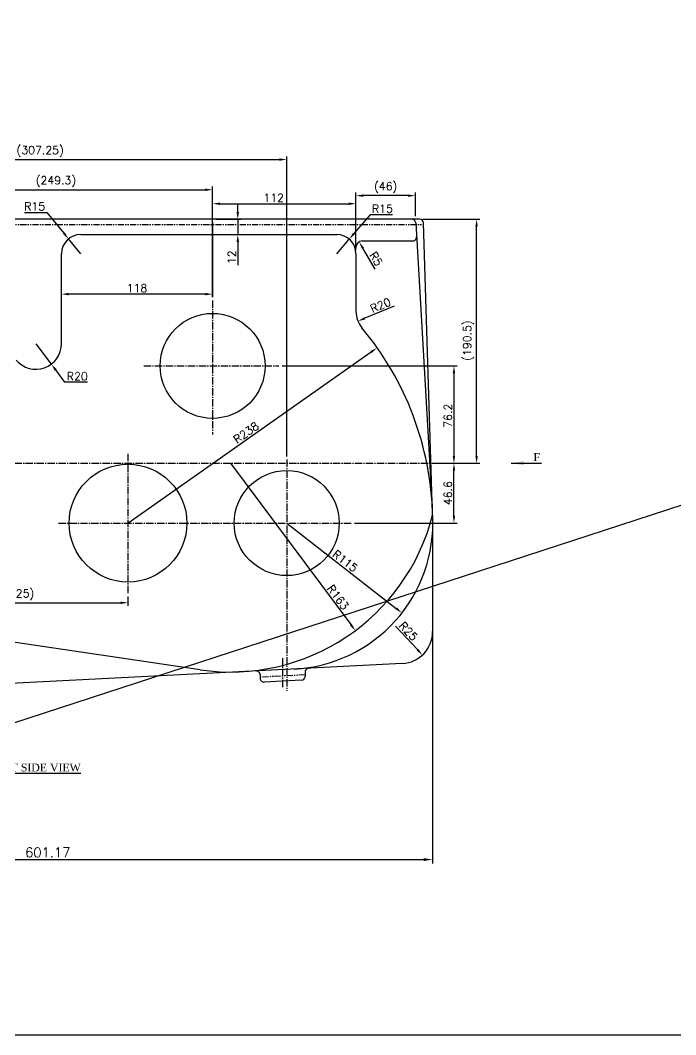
# Model space of a CAD drawing. Header units: millimetres. Extents: x -3508 to 12243, y -3609 to 4092.
# Drawn here: x 3418 to 3930, y 2347 to 3138 of the extents above; entities that cross this region are included whole.
import ezdxf

# ---------------------------------------------------------------- set-up
doc = ezdxf.new("R2010")
doc.units = ezdxf.units.MM
doc.header["$LTSCALE"] = 0.3
doc.header["$PDSIZE"] = -50
doc.linetypes.add('CENTER2', pattern=[28.575, 19.05, -3.175, 3.175, -3.175])
doc.linetypes.add('PHANTOM2', pattern=[31.75, 15.875, -3.175, 3.175, -3.175, 3.175, -3.175])
doc.layers.add('AM_5', color=3, linetype='Continuous', lineweight=25)
doc.layers.add('center', color=1, linetype='CENTER2')
doc.layers.add('CHAIN ...', color=8, linetype='PHANTOM2')
doc.styles.add('ROMANTIC', font='romantic.ttf')
doc.styles.add('rs', font='romans.shx')
doc.styles.get("Standard").update_dxf_attribs({"font": 'romans.shx', "width": 1.2})
doc.dimstyles.new('ISO-25', dxfattribs={"dimscale": 2.5, "dimtxt": 2.5, "dimasz": 2.5, "dimexe": 0.7, "dimexo": 0.625, "dimtad": 1, "dimdec": 3, "dimlfac": -1, "dimzin": 9, "dimdsep": 46, "dimtxsty": 'Standard', "dimcen": 2.5, "dimclrd": 1, "dimclre": 1, "dimclrt": 7, "dimazin": 0, "dimtfac": 0.65, "dimtdec": 3, "dimtmove": 0, "dimatfit": 3, "dimfxl": 0, "dimtolj": 1, "dimarcsym": 0})
doc.dimstyles.new('sarab', dxfattribs={"dimscale": 3, "dimtxt": 2.5, "dimasz": 2.3, "dimexe": 1, "dimexo": 1, "dimtad": 1, "dimdec": 3, "dimdsep": 46, "dimtxsty": 'rs', "dimcen": 0, "dimclrd": 1, "dimclre": 1, "dimclrt": 7, "dimadec": 3, "dimazin": 2, "dimtfac": 1, "dimtdec": 3, "dimtmove": 0, "dimatfit": 3, "dimfxl": 0, "dimarcsym": 0})
doc.dimstyles.new('sarab$0', dxfattribs={"dimscale": 3, "dimtxt": 2.5, "dimasz": 2.3, "dimexe": 1, "dimexo": 1, "dimtad": 1, "dimdec": 3, "dimdsep": 46, "dimtxsty": 'rs', "dimcen": 0, "dimclrd": 1, "dimclre": 1, "dimclrt": 7, "dimadec": 3, "dimazin": 2, "dimtfac": 1, "dimtdec": 3, "dimtmove": 0, "dimatfit": 3, "dimfxl": 0, "dimarcsym": 0})

# ---------------------------------------------------------------- blocks, each defined once
blk = doc.blocks.new('*D782')
at = {"color": 1, "lineweight": -2, "transparency": 16777216}
for p, q in [((3318.83, 2987.26), (3318.83, 3032.27)), ((3324.58, 3029.77), (3620.33, 3029.77)), ((3626.08, 2798.07), (3626.08, 3032.27))]:
    blk.add_line(p, q, dxfattribs=at)
at = {"color": 1, "transparency": 16777216}
for points in [[(3324.58, 3030.73), (3324.58, 3028.81), (3318.83, 3029.77)], [(3620.33, 3030.73), (3620.33, 3028.81), (3626.08, 3029.77)]]:
    blk.add_solid(points, dxfattribs=at)
at = {"layer": 'Defpoints', "color": 0, "transparency": 16777216}
for p in [(3626.08, 3029.77), (3318.83, 2984.76), (3626.08, 2795.57)]:
    blk.add_point(p, dxfattribs=at)
at = {"color": 7, "transparency": 16777216, "insert": (3433.49, 3036.1), "char_height": 6.25, "attachment_point": 5, "style": 'rs'}
blk.add_mtext('(307.25)', dxfattribs=at)
blk = doc.blocks.new('*D809')
at = {"color": 1, "lineweight": -2, "transparency": 16777216}
for p, q in [((3680.13, 2958.7), (3680.13, 3004.08)), ((3720.84, 3001.58), (3685.88, 3001.58)), ((3726.59, 2985.7), (3726.59, 3004.08))]:
    blk.add_line(p, q, dxfattribs=at)
at = {"color": 1, "transparency": 16777216}
for points in [[(3685.88, 3002.53), (3685.88, 3000.62), (3680.13, 3001.58)], [(3720.84, 3002.53), (3720.84, 3000.62), (3726.59, 3001.58)]]:
    blk.add_solid(points, dxfattribs=at)
at = {"layer": 'Defpoints', "color": 0, "transparency": 16777216}
for p in [(3680.13, 3001.58), (3726.59, 2983.2), (3680.13, 2956.2)]:
    blk.add_point(p, dxfattribs=at)
at = {"color": 7, "transparency": 16777216, "insert": (3703.36, 3007.9), "char_height": 6.25, "attachment_point": 5, "style": 'rs'}
blk.add_mtext('(46)', dxfattribs=at)
blk = doc.blocks.new('*D438')
at = {"color": 1, "lineweight": -2, "transparency": 16777216}
for p, q in [((3568.13, 2980.7), (3568.13, 2922.21)), ((3450.12, 2917.83), (3450.12, 2927.21)), ((3562.38, 2924.71), (3455.87, 2924.71))]:
    blk.add_line(p, q, dxfattribs=at)
at = {"color": 1, "transparency": 16777216}
for points in [[(3455.87, 2925.67), (3455.87, 2923.75), (3450.12, 2924.71)], [(3562.38, 2925.67), (3562.38, 2923.75), (3568.13, 2924.71)]]:
    blk.add_solid(points, dxfattribs=at)
at = {"layer": 'Defpoints', "color": 0, "transparency": 16777216}
for p in [(3568.13, 2983.2), (3450.12, 2924.71), (3450.12, 2915.33)]:
    blk.add_point(p, dxfattribs=at)
at = {"color": 7, "transparency": 16777216, "insert": (3509.12, 2929.4), "char_height": 6.25, "attachment_point": 5, "style": 'rs'}
blk.add_mtext('118', dxfattribs=at)
blk = doc.blocks.new('*D812')
at = {"color": 1, "lineweight": -2, "transparency": 16777216}
blk.add_line((3502.08, 2745.95), (3692.05, 2879.56), dxfattribs=at)
at = {"color": 1, "transparency": 16777216}
blk.add_solid([(3691.5, 2880.34), (3692.6, 2878.77), (3696.75, 2882.86)], dxfattribs=at)
at = {"layer": 'Defpoints', "color": 0, "transparency": 16777216}
for p in [(3696.75, 2882.86), (3502.08, 2745.95)]:
    blk.add_point(p, dxfattribs=at)
at = {"color": 7, "transparency": 16777216, "insert": (3594.37, 2816.59), "char_height": 6.25, "attachment_point": 5, "rotation": 35.11904, "style": 'rs'}
blk.add_mtext('R238', dxfattribs=at)
blk = doc.blocks.new('*D813')
at = {"color": 1, "lineweight": -2, "transparency": 16777216}
blk.add_line((3626.08, 2745.95), (3711.53, 2679.35), dxfattribs=at)
at = {"color": 1, "transparency": 16777216}
blk.add_solid([(3712.12, 2680.11), (3710.94, 2678.6), (3716.07, 2675.82)], dxfattribs=at)
at = {"layer": 'Defpoints', "color": 0, "transparency": 16777216}
for p in [(3626.08, 2745.95), (3716.07, 2675.82)]:
    blk.add_point(p, dxfattribs=at)
at = {"color": 7, "transparency": 16777216, "insert": (3671.69, 2716.35), "char_height": 6.25, "attachment_point": 5, "rotation": 322.06993, "style": 'rs'}
blk.add_mtext('R115', dxfattribs=at)
blk = doc.blocks.new('*D814')
at = {"color": 1, "lineweight": -2, "transparency": 16777216}
for p, q in [((3318.83, 2980.7), (3318.83, 2681.24)), ((3502.08, 2688.59), (3502.08, 2681.24)), ((3324.58, 2683.74), (3496.33, 2683.74))]:
    blk.add_line(p, q, dxfattribs=at)
at = {"color": 1, "transparency": 16777216}
for points in [[(3324.58, 2684.69), (3324.58, 2682.78), (3318.83, 2683.74)], [(3496.33, 2684.69), (3496.33, 2682.78), (3502.08, 2683.74)]]:
    blk.add_solid(points, dxfattribs=at)
at = {"layer": 'Defpoints', "color": 0, "transparency": 16777216}
for p in [(3318.83, 2983.2), (3502.08, 2691.09), (3502.08, 2683.74)]:
    blk.add_point(p, dxfattribs=at)
at = {"color": 7, "transparency": 16777216, "insert": (3410.45, 2690.06), "char_height": 6.25, "attachment_point": 5, "style": 'rs'}
blk.add_mtext('(183.25)', dxfattribs=at)
blk = doc.blocks.new('*D815')
at = {"color": 1, "lineweight": -2, "transparency": 16777216}
for p, q in [((3318.83, 2985.7), (3318.83, 3008.7)), ((3324.58, 3006.2), (3562.38, 3006.2)), ((3568.13, 2922.35), (3568.13, 3008.7))]:
    blk.add_line(p, q, dxfattribs=at)
at = {"color": 1, "transparency": 16777216}
for points in [[(3324.58, 3007.16), (3324.58, 3005.24), (3318.83, 3006.2)], [(3562.38, 3007.16), (3562.38, 3005.24), (3568.13, 3006.2)]]:
    blk.add_solid(points, dxfattribs=at)
at = {"layer": 'Defpoints', "color": 0, "transparency": 16777216}
for p in [(3568.13, 3006.2), (3318.83, 2983.2), (3568.13, 2919.85)]:
    blk.add_point(p, dxfattribs=at)
at = {"color": 7, "transparency": 16777216, "insert": (3445.78, 3012.52), "char_height": 6.25, "attachment_point": 5, "style": 'rs'}
blk.add_mtext('(249.3)', dxfattribs=at)
blk = doc.blocks.new('*D816')
at = {"color": 1, "lineweight": -2, "transparency": 16777216}
for p, q in [((3749.13, 2792.7), (3759.16, 2792.7)), ((3756.66, 2751.7), (3756.66, 2786.95)), ((3678.86, 2745.95), (3759.16, 2745.95))]:
    blk.add_line(p, q, dxfattribs=at)
at = {"color": 1, "transparency": 16777216}
for points in [[(3755.7, 2786.95), (3757.61, 2786.95), (3756.66, 2792.7)], [(3755.7, 2751.7), (3757.61, 2751.7), (3756.66, 2745.95)]]:
    blk.add_solid(points, dxfattribs=at)
at = {"layer": 'Defpoints', "color": 0, "transparency": 16777216}
for p in [(3746.63, 2792.7), (3756.66, 2792.7), (3676.36, 2745.95)]:
    blk.add_point(p, dxfattribs=at)
at = {"color": 7, "transparency": 16777216, "insert": (3751.97, 2769.32), "char_height": 6.25, "attachment_point": 5, "rotation": 90, "style": 'rs'}
blk.add_mtext('46.6', dxfattribs=at)
blk = doc.blocks.new('*D817')
at = {"color": 1, "lineweight": -2, "transparency": 16777216}
for p, q in [((3622.48, 2868.7), (3759.16, 2868.7)), ((3756.66, 2862.95), (3756.66, 2798.45)), ((3749.13, 2792.7), (3759.16, 2792.7))]:
    blk.add_line(p, q, dxfattribs=at)
at = {"color": 1, "transparency": 16777216}
for points in [[(3755.7, 2862.95), (3757.61, 2862.95), (3756.66, 2868.7)], [(3755.7, 2798.45), (3757.61, 2798.45), (3756.66, 2792.7)]]:
    blk.add_solid(points, dxfattribs=at)
at = {"layer": 'Defpoints', "color": 0, "transparency": 16777216}
for p in [(3619.98, 2868.7), (3746.63, 2792.7), (3756.66, 2792.7)]:
    blk.add_point(p, dxfattribs=at)
at = {"color": 7, "transparency": 16777216, "insert": (3751.97, 2829.77), "char_height": 6.25, "attachment_point": 5, "rotation": 90, "style": 'rs'}
blk.add_mtext('76.2', dxfattribs=at)
blk = doc.blocks.new('*D818')
at = {"color": 1, "lineweight": -2, "transparency": 16777216}
for p, q in [((3732.29, 2983.2), (3776.86, 2983.2)), ((3774.36, 2798.45), (3774.36, 2977.45)), ((3741.22, 2792.7), (3776.86, 2792.7))]:
    blk.add_line(p, q, dxfattribs=at)
at = {"color": 1, "transparency": 16777216}
for points in [[(3773.4, 2977.45), (3775.32, 2977.45), (3774.36, 2983.2)], [(3773.4, 2798.45), (3775.32, 2798.45), (3774.36, 2792.7)]]:
    blk.add_solid(points, dxfattribs=at)
at = {"layer": 'Defpoints', "color": 0, "transparency": 16777216}
for p in [(3729.79, 2983.2), (3774.36, 2983.2), (3738.72, 2792.7)]:
    blk.add_point(p, dxfattribs=at)
at = {"color": 7, "transparency": 16777216, "insert": (3768.03, 2888.46), "char_height": 6.25, "attachment_point": 5, "rotation": 90, "style": 'rs'}
blk.add_mtext('(190.5)', dxfattribs=at)
blk = doc.blocks.new('*D497')
at = {"color": 1, "lineweight": -2, "transparency": 16777216}
blk.add_line((3582.13, 2792.7), (3676.15, 2666.66), dxfattribs=at)
at = {"color": 1, "transparency": 16777216}
blk.add_solid([(3676.92, 2667.23), (3675.39, 2666.08), (3679.59, 2662.05)], dxfattribs=at)
at = {"layer": 'Defpoints', "color": 0, "transparency": 16777216}
for p in [(3582.13, 2792.7), (3679.59, 2662.05)]:
    blk.add_point(p, dxfattribs=at)
at = {"color": 7, "transparency": 16777216, "insert": (3666.07, 2688.01), "char_height": 6.25, "attachment_point": 5, "rotation": 306.72249, "style": 'rs'}
blk.add_mtext('R163', dxfattribs=at)
blk = doc.blocks.new('*D385')
at = {"color": 1, "lineweight": -2, "transparency": 16777216}
for p, q in [((3587.82, 2988.95), (3587.82, 2994.7)), ((3570.63, 2983.2), (3590.32, 2983.2)), ((3587.82, 2983.2), (3587.82, 2971.2)), ((3570.63, 2971.2), (3590.32, 2971.2)), ((3587.82, 2965.45), (3587.82, 2947.35))]:
    blk.add_line(p, q, dxfattribs=at)
at = {"color": 1, "transparency": 16777216}
for points in [[(3586.86, 2988.95), (3588.78, 2988.95), (3587.82, 2983.2)], [(3586.86, 2965.45), (3588.78, 2965.45), (3587.82, 2971.2)]]:
    blk.add_solid(points, dxfattribs=at)
at = {"layer": 'Defpoints', "color": 0, "transparency": 16777216}
for p in [(3568.13, 2983.2), (3568.13, 2971.2), (3587.82, 2971.2)]:
    blk.add_point(p, dxfattribs=at)
at = {"color": 7, "transparency": 16777216, "insert": (3583.13, 2953.52), "char_height": 6.25, "attachment_point": 5, "rotation": 90, "style": 'rs'}
blk.add_mtext('12', dxfattribs=at)
blk = doc.blocks.new('*D606')
at = {"color": 1, "lineweight": -2, "transparency": 16777216}
blk.add_line((3695.06, 2944.13), (3685.5, 2960.55), dxfattribs=at)
at = {"color": 1, "transparency": 16777216}
blk.add_solid([(3686.33, 2961.03), (3684.68, 2960.07), (3682.61, 2965.52)], dxfattribs=at)
at = {"layer": 'Defpoints', "color": 0, "transparency": 16777216}
for p in [(3682.61, 2965.52), (3685.13, 2961.2)]:
    blk.add_point(p, dxfattribs=at)
at = {"color": 7, "transparency": 16777216, "insert": (3695.78, 2952.22), "char_height": 6.25, "attachment_point": 5, "rotation": 300.20179, "style": 'rs'}
blk.add_mtext('R5', dxfattribs=at)
blk = doc.blocks.new('*D399')
at = {"color": 1, "lineweight": -2, "transparency": 16777216}
for p, q in [((3568.13, 2985.7), (3568.13, 2997.79)), ((3573.88, 2995.29), (3674.38, 2995.29)), ((3680.13, 2985.7), (3680.13, 2997.79))]:
    blk.add_line(p, q, dxfattribs=at)
at = {"color": 1, "transparency": 16777216}
for points in [[(3573.88, 2996.25), (3573.88, 2994.33), (3568.13, 2995.29)], [(3674.38, 2996.25), (3674.38, 2994.33), (3680.13, 2995.29)]]:
    blk.add_solid(points, dxfattribs=at)
at = {"layer": 'Defpoints', "color": 0, "transparency": 16777216}
for p in [(3680.13, 2995.29), (3568.13, 2983.2), (3680.13, 2983.2)]:
    blk.add_point(p, dxfattribs=at)
at = {"color": 7, "transparency": 16777216, "insert": (3615.89, 2999.98), "char_height": 6.25, "attachment_point": 5, "style": 'rs'}
blk.add_mtext('112', dxfattribs=at)
blk = doc.blocks.new('*D615')
at = {"color": 1, "lineweight": -2, "transparency": 16777216}
blk.add_line((3711.12, 2665.41), (3728.11, 2647.15), dxfattribs=at)
at = {"color": 1, "transparency": 16777216}
blk.add_solid([(3728.81, 2647.8), (3727.41, 2646.49), (3732.03, 2642.94)], dxfattribs=at)
at = {"layer": 'Defpoints', "color": 0, "transparency": 16777216}
for p in [(3715, 2661.24), (3732.03, 2642.94)]:
    blk.add_point(p, dxfattribs=at)
at = {"color": 7, "transparency": 16777216, "insert": (3721.09, 2661.57), "char_height": 6.25, "attachment_point": 5, "rotation": 312.93817, "style": 'rs'}
blk.add_mtext('R25', dxfattribs=at)
blk = doc.blocks.new('*D626')
at = {"color": 1, "lineweight": -2, "transparency": 16777216}
blk.add_line((3710, 2915.41), (3686.97, 2905.82), dxfattribs=at)
at = {"color": 1, "transparency": 16777216}
blk.add_solid([(3686.6, 2906.7), (3687.34, 2904.93), (3681.67, 2903.61)], dxfattribs=at)
at = {"layer": 'Defpoints', "color": 0, "transparency": 16777216}
for p in [(3700.13, 2911.3), (3681.67, 2903.61)]:
    blk.add_point(p, dxfattribs=at)
at = {"color": 7, "transparency": 16777216, "insert": (3699.34, 2916.05), "char_height": 6.25, "attachment_point": 5, "rotation": 22.61789, "style": 'rs'}
blk.add_mtext('R20', dxfattribs=at)
blk = doc.blocks.new('*D595')
at = {"color": 1, "lineweight": -2, "transparency": 16777216}
for p, q in [((3691.16, 2986.73), (3678.59, 2971.99)), ((3708.79, 2986.73), (3691.16, 2986.73)), ((3665.13, 2956.2), (3674.86, 2967.61))]:
    blk.add_line(p, q, dxfattribs=at)
at = {"color": 1, "transparency": 16777216}
blk.add_solid([(3677.86, 2972.61), (3679.32, 2971.37), (3674.86, 2967.61)], dxfattribs=at)
at = {"layer": 'Defpoints', "color": 0, "transparency": 16777216}
for p in [(3674.86, 2967.61), (3665.13, 2956.2)]:
    blk.add_point(p, dxfattribs=at)
at = {"color": 7, "transparency": 16777216, "insert": (3700.76, 2991.42), "char_height": 6.25, "attachment_point": 5, "style": 'rs'}
blk.add_mtext('R15', dxfattribs=at)
blk = doc.blocks.new('_DatumFilled')
at = {"color": 0, "linetype": 'ByBlock'}
blk.add_solid([(0, 0.58), (-1, 0), (0, -0.58)], dxfattribs=at)
blk = doc.blocks.new('*D596')
at = {"color": 1, "lineweight": -2, "transparency": 16777216}
for p, q in [((3421.14, 2988.53), (3438.77, 2988.53)), ((3438.77, 2988.53), (3452.01, 2972.28)), ((3465.12, 2956.2), (3455.64, 2967.83))]:
    blk.add_line(p, q, dxfattribs=at)
at = {"color": 1, "transparency": 16777216}
blk.add_solid([(3452.75, 2972.89), (3451.27, 2971.68), (3455.64, 2967.83)], dxfattribs=at)
at = {"layer": 'Defpoints', "color": 0, "transparency": 16777216}
for p in [(3455.64, 2967.83), (3465.12, 2956.2)]:
    blk.add_point(p, dxfattribs=at)
at = {"color": 7, "transparency": 16777216, "insert": (3429.17, 2993.22), "char_height": 6.25, "attachment_point": 5, "style": 'rs'}
blk.add_mtext('R15', dxfattribs=at)
blk = doc.blocks.new('*D597')
at = {"color": 1, "lineweight": -2, "transparency": 16777216}
for p, q in [((3430.12, 2886.03), (3442.17, 2870.07)), ((3452.86, 2855.9), (3445.63, 2865.48)), ((3470.5, 2855.9), (3452.86, 2855.9))]:
    blk.add_line(p, q, dxfattribs=at)
at = {"color": 1, "transparency": 16777216}
blk.add_solid([(3446.4, 2866.06), (3444.87, 2864.9), (3442.17, 2870.07)], dxfattribs=at)
at = {"layer": 'Defpoints', "color": 0, "transparency": 16777216}
for p in [(3430.12, 2886.03), (3442.17, 2870.07)]:
    blk.add_point(p, dxfattribs=at)
at = {"color": 7, "transparency": 16777216, "insert": (3462.46, 2860.59), "char_height": 6.25, "attachment_point": 5, "style": 'rs'}
blk.add_mtext('R20', dxfattribs=at)
blk = doc.blocks.new('*D843')
at = {"layer": 'AM_5', "color": 1, "lineweight": -2, "transparency": 16777216}
for p, q in [((3740, 2682.7), (3740, 2480.25)), ((3138.83, 2655.2), (3138.83, 2480.25)), ((3145.73, 2483.25), (3733.1, 2483.25))]:
    blk.add_line(p, q, dxfattribs=at)
at = {"layer": 'AM_5', "color": 1, "transparency": 16777216}
for points in [[(3145.73, 2484.4), (3145.73, 2482.1), (3138.83, 2483.25)], [(3733.1, 2484.4), (3733.1, 2482.1), (3740, 2483.25)]]:
    blk.add_solid(points, dxfattribs=at)
at = {"layer": 'Defpoints', "color": 0, "transparency": 16777216}
for p in [(3740, 2685.7), (3138.83, 2658.2), (3740, 2483.25)]:
    blk.add_point(p, dxfattribs=at)
at = {"layer": 'AM_5', "color": 7, "transparency": 16777216, "insert": (3439.41, 2488.88), "char_height": 7.5, "attachment_point": 5, "style": 'rs'}
blk.add_mtext('601.17', dxfattribs=at)

msp = doc.modelspace()

# ---------------------------------------------------------------- linework, layer by layer
for p, q in [((2666.3122, 2346.5266), (8019.6586, 4091.8082)), ((3729.7944, 2983.1982), (3173.4753, 2983.1982)), ((3726.7587, 2980.3735), (3739.7312, 2758.7828)), ((3739.9588, 2753.4632), (3732.7929, 2980.2929)), ((3465.1192, 2971.1982), (3665.1275, 2971.1982)), ((3685.1275, 2966.1982), (3724.4078, 2966.1982)), ((3450.1192, 2886.0323), (3450.1192, 2956.1982)), ((3680.1275, 2956.1982), (3680.1275, 2911.2969)), ((3739.9973, 2752.1257), (3739.9973, 2661.2383)), ((3558.3659, 2631.4394), (3300.6054, 2669.4206)), ((3716.2583, 2636.2701), (3318.8275, 2616.1982)), ((3640.3275, 2629.583), (3640.3275, 2626.2761)), ((3605.3275, 2627.5123), (3605.3275, 2624.8115)), ((3637.4788, 2623.2799), (3608.4788, 2621.8153)), ((2666.3122, 2346.5266), (8019.6586, 2346.5266))]:
    msp.add_line(p, q)
for centre, radius in [((3568.1275, 2868.6982), 41), ((3502.0775, 2745.9482), 46), ((3626.0775, 2745.9482), 41)]:
    msp.add_circle(centre, radius)
for centre, radius, start, end in [((3723.7638, 2980.1982), 3, 3.3504179, 90), ((3729.7944, 2980.1982), 3, 1.8094623, 90), ((3465.1192, 2956.1982), 15, 90, 180), ((3665.1275, 2956.1982), 15, 0, 90), ((3685.1275, 2961.1982), 5, 90, 180), ((3724.4078, 2969.1982), 3, 270, 3.3504179), ((3700.1275, 2911.2969), 20, 180, 219.8579548), ((3502.0775, 2745.9482), 238, 1.4873466, 39.8669777), ((3430.1192, 2886.0323), 20, 219.8674764, 0), ((3582.1275, 2792.6982), 163, 261.6177427, 345.586943), ((3626.0775, 2745.9482), 114.0872, 272.8912192, 3.1039588), ((3714.9973, 2661.2383), 25, 272.8912192, 0), ((3602.3275, 2627.5123), 3, 0, 92.8912192), ((3643.3275, 2629.583), 3, 92.8912192, 180), ((3608.3275, 2624.8115), 3, 180, 272.8912192), ((3637.3275, 2626.2761), 3, 272.8912192, 0)]:
    msp.add_arc(centre, radius, start, end)
at = {"layer": 'center'}
for p, q in [((3568.1275, 2919.8531), (3568.1275, 2815.0236)), ((3514.5064, 2868.6982), (3619.9813, 2868.6982)), ((3502.0775, 2799.9269), (3502.0775, 2691.0895)), ((3139.2134, 2792.6982), (3746.628, 2792.6982)), ((3626.0775, 2795.575), (3626.0775, 2615.0732)), ((3447.7134, 2745.9482), (3676.3642, 2745.9482)), ((3622.8275, 2640.6269), (3622.8275, 2617.4334))]:
    msp.add_line(p, q, dxfattribs=at)
at = {"layer": 'CHAIN ...'}
for p, q in [((3170.3275, 2979.1982), (3732.8275, 2979.1982)), ((3640.3275, 2627.4289), (3605.3275, 2625.6612))]:
    msp.add_line(p, q, dxfattribs=at)

# ---------------------------------------------------------------- texts
at = {"style": 'ROMANTIC'}
for s, p in [('F', (3818.7358, 2794.4711)), ('%%ULEFT SIDE VIEW', (3394.0679, 2552.0631))]:
    msp.add_text(s, height=6.1, dxfattribs=at).set_placement(p)

# ---------------------------------------------------------------- dimensions: what is measured, and where the dimension line sits
for base, p1, p2, text, picture, middle in [((3626.0775, 3029.7706), (3318.8275, 2984.7607), (3626.0775, 2795.575), '(<>)', '*D782', (3433.4926, 3029.7706)), ((3568.1275, 3006.197), (3318.8275, 2983.1982), (3568.1275, 2919.8531), '(<>)', '*D815', (3445.7807, 3006.197)), ((3680.1275, 3001.5766), (3726.5933, 2983.1982), (3680.1275, 2956.1982), '(46)', '*D809', (3703.3604, 3001.5766)), ((3502.0775, 2683.7354), (3318.8275, 2983.1982), (3502.0775, 2691.0895), '(<>)', '*D814', (3410.4525, 2683.7354))]:
    dim = msp.add_linear_dim(base=base, p1=p1, p2=p2, text=text, dimstyle='sarab', override={"dimscale": 2.5, "dimdec": 2, "dimadec": 2, "dimtdec": 2, "dimatfit": 0})
    dim.commit()
    dim.dimension.update_dxf_attribs({"geometry": picture, "text_midpoint": middle, "dimtype": 160})
for base, p2, override, picture, middle in [((3680.1275, 2995.2927), (3680.1275, 2983.1982), {"dimscale": 2.5, "dimdec": 2, "dimadec": 2, "dimtdec": 2}, '*D399', (3615.8947, 2995.2927)), ((3450.1192, 2924.7095), (3450.1192, 2915.3345), {"dimscale": 2.5, "dimdec": 0, "dimadec": 2, "dimtdec": 2, "dimatfit": 0}, '*D438', (3509.1234, 2924.7095))]:
    dim = msp.add_linear_dim(base=base, p1=(3568.1275, 2983.1982), p2=p2, dimstyle='sarab', override=override)
    dim.commit()
    dim.dimension.update_dxf_attribs({"geometry": picture, "text_midpoint": middle, "dimtype": 160})
for center, mpoint, override, picture, middle in [((3465.1192, 2956.1982), (3455.6428, 2967.8256), {"dimscale": 2.5, "dimtoh": 1, "dimdec": 2, "dimcen": 2.5, "dimadec": 1, "dimtdec": 2, "dimldrblk": 'DatumFilled'}, '*D596', (3429.1717, 2988.5284)), ((3665.1275, 2956.1982), (3674.859, 2967.613), {"dimscale": 2.5, "dimtoh": 1, "dimdec": 2, "dimcen": 2.5, "dimadec": 1, "dimtdec": 2, "dimldrblk": 'DatumFilled'}, '*D595', (3700.7576, 2986.7333)), ((3685.1275, 2961.1982), (3682.6123, 2965.5195), {"dimscale": 2.5, "dimdec": 2, "dimadec": 2, "dimtdec": 2, "dimtmove": 1}, '*D606', (3691.7285, 2949.8573)), ((3700.1275, 2911.2969), (3681.6657, 2903.6052), {"dimscale": 2.5, "dimdec": 2, "dimadec": 2, "dimtdec": 2}, '*D626', (3701.1413, 2911.7192)), ((3582.1275, 2792.6982), (3679.5917, 2662.047), {"dimscale": 2.5, "dimdec": 2, "dimadec": 2, "dimtdec": 2, "dimatfit": 0}, '*D497', (3662.3176, 2685.2029)), ((3714.9973, 2661.2383), (3732.0275, 2642.936), {"dimscale": 2.5, "dimdec": 2, "dimcen": 2.5, "dimadec": 2, "dimtdec": 2}, '*D615', (3717.6553, 2658.3818))]:
    dim = msp.add_radius_dim(center=center, mpoint=mpoint, dimstyle='sarab', override=override)
    dim.commit()
    dim.dimension.update_dxf_attribs({"geometry": picture, "text_midpoint": middle, "dimtype": 164})
dim = msp.add_linear_dim(base=(3587.8175, 2971.1982), p1=(3568.1275, 2983.1982), p2=(3568.1275, 2971.1982), angle=90, dimstyle='sarab', override={"dimscale": 2.5, "dimdec": 2, "dimadec": 2, "dimtdec": 2, "dimatfit": 0})
dim.commit()
dim.dimension.update_dxf_attribs({"geometry": '*D385', "text_midpoint": (3583.13, 2953.5226)})
for base, p1, p2, text, picture, middle in [((3774.3578, 2983.1982), (3738.7193, 2792.6982), (3729.7944, 2983.1982), '(<>)', '*D818', (3774.3578, 2888.4623)), ((3756.6563, 2792.6982), (3619.9813, 2868.6982), (3746.628, 2792.6982), '76.2', '*D817', (3756.6563, 2829.7733))]:
    dim = msp.add_linear_dim(base=base, p1=p1, p2=p2, angle=90, text=text, dimstyle='sarab', override={"dimscale": 2.5, "dimdec": 2, "dimadec": 2, "dimtdec": 2, "dimatfit": 0})
    dim.commit()
    dim.dimension.update_dxf_attribs({"geometry": picture, "text_midpoint": middle, "dimtype": 160})
for center, mpoint, override, picture, middle in [((3430.1192, 2886.0323), (3442.1694, 2870.0701), {"dimscale": 2.5, "dimtoh": 1, "dimdec": 2, "dimcen": 2.5, "dimadec": 1, "dimtdec": 2, "dimldrblk": 'DatumFilled'}, '*D597', (3462.4621, 2860.5911)), ((3502.0775, 2745.9482), (3696.7517, 2882.8641), {"dimscale": 2.5, "dimdec": 2, "dimadec": 2, "dimtdec": 2, "dimatfit": 0}, '*D812', (3594.3663, 2816.5864))]:
    dim = msp.add_radius_dim(center=center, mpoint=mpoint, dimstyle='sarab', override=override)
    dim.commit()
    dim.dimension.update_dxf_attribs({"geometry": picture, "text_midpoint": middle})
dim = msp.add_linear_dim(base=(3756.6563, 2792.6982), p1=(3676.3642, 2745.9482), p2=(3746.628, 2792.6982), angle=90, text='46.6', dimstyle='sarab', override={"dimscale": 2.5, "dimdec": 2, "dimadec": 2, "dimtdec": 2, "dimatfit": 0})
dim.commit()
dim.dimension.update_dxf_attribs({"geometry": '*D816', "text_midpoint": (3751.9688, 2769.3232)})
dim = msp.add_radius_dim(center=(3626.0775, 2745.9482), mpoint=(3716.0651, 2675.8189), text='R115', dimstyle='sarab', override={"dimscale": 2.5, "dimdec": 2, "dimadec": 2, "dimtdec": 2, "dimatfit": 0})
dim.commit()
dim.dimension.update_dxf_attribs({"geometry": '*D813', "text_midpoint": (3671.685, 2716.3481)})
at = {"layer": 'AM_5'}
dim = msp.add_linear_dim(base=(3739.9973, 2483.2509), p1=(3138.8275, 2658.1982), p2=(3739.9973, 2685.6965), angle=0, dimstyle='sarab$0', dxfattribs=at)
dim.commit()
dim.dimension.update_dxf_attribs({"geometry": '*D843', "text_midpoint": (3439.4124, 2488.8759)})

# ---------------------------------------------------------------- leaders
msp.add_leader([(3801.4669, 2792.6982), (3824.9729, 2792.6982)], dimstyle='ISO-25', override={"dimscale": 2, "dimasz": 5})

doc.saveas('drawing.dxf')
